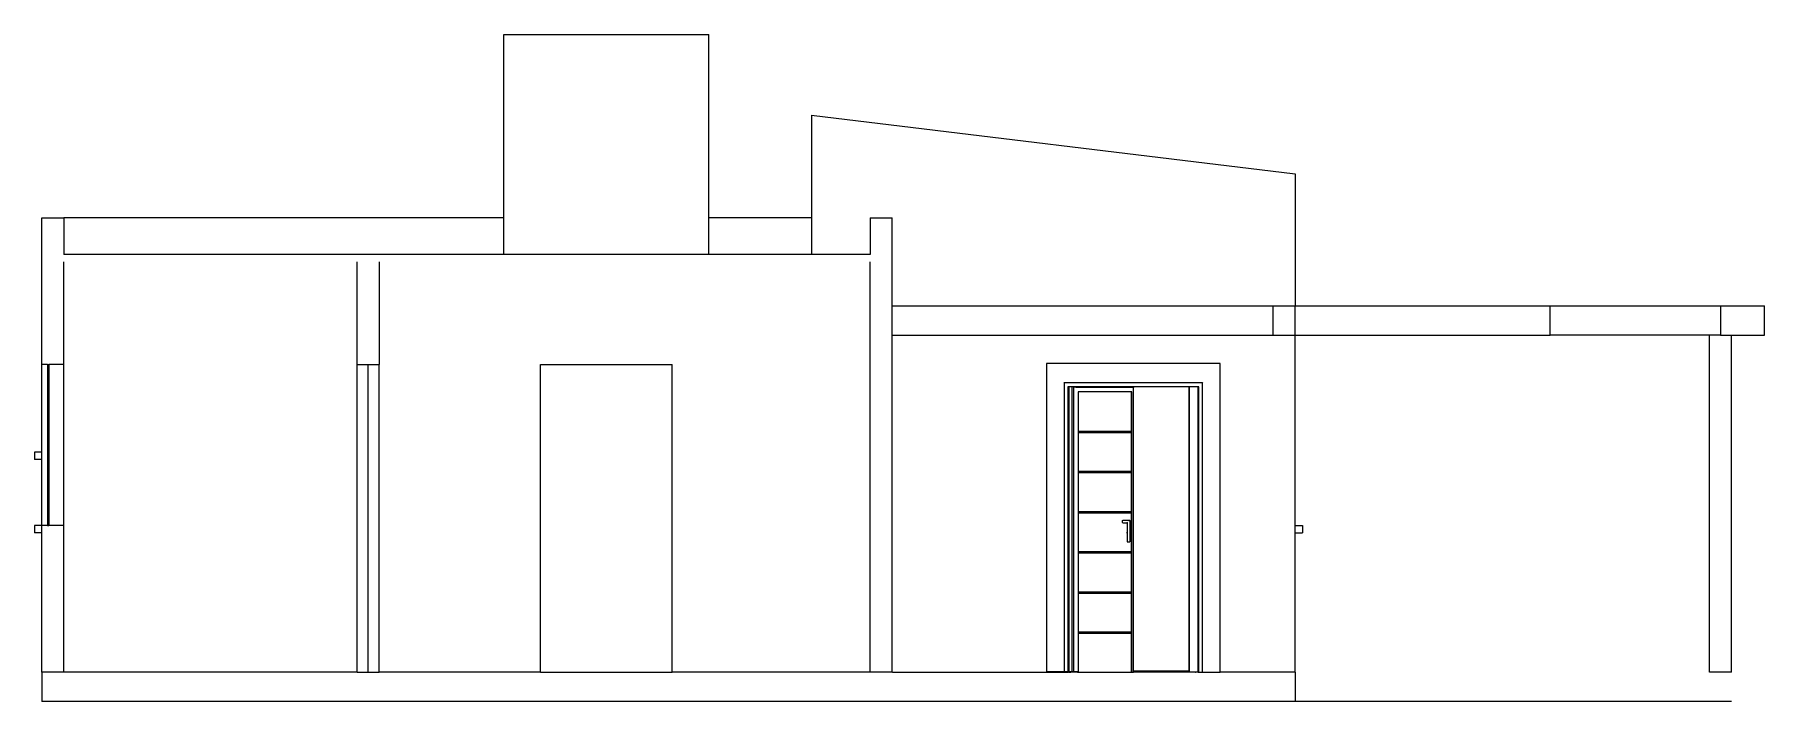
# Model space of a CAD drawing. Header units: centimetres. Extents: x -590 to 590, y -228 to 228.
import ezdxf

# ---------------------------------------------------------------- set-up
doc = ezdxf.new("R2010")
doc.units = ezdxf.units.CM
doc.layers.add('SectionCutEdges', color=7, linetype='Continuous')

msp = doc.modelspace()

# ---------------------------------------------------------------- linework, layer by layer
for p, q in [((-270, 227.5), (-130, 227.5)), ((-270, 102.5), (-270, 227.5)), ((-130, 102.5), (-130, 227.5)), ((-60, 172.5), (270, 132.5)), ((-60, 172.5), (-60, 102.5)), ((270, 132.5), (270, 42.5)), ((-270, 102.5), (-570, 102.5)), ((-270, 77.5), (-270, 102.5)), ((-60, 102.5), (-130, 102.5)), ((-130, 77.5), (-130, 102.5)), ((-60, 102.5), (-60, 77.5)), ((255, 22.5), (255, 42.5)), ((270, 22.5), (270, 42.5)), ((443.8, 42.5), (560, 42.5)), ((560, 42.5), (590, 42.5)), ((560, 42.5), (560, 22.5)), ((590, 22.5), (590, 42.5)), ((270, -107.5), (270, 22.5)), ((552.5, 22.5), (443.8, 22.5)), ((552.5, -207.5), (552.5, 22.5)), ((560, 22.5), (552.5, 22.5)), ((560, 22.5), (567.5, 22.5)), ((567.5, -207.5), (567.5, 22.5)), ((567.5, 22.5), (590, 22.5)), ((-581.3, 2.5), (-585, 2.5)), ((-581.3, 2.5), (-580.3, 2.5)), ((-581.3, 2.5), (-581.3, -107.5)), ((-580.3, 2.5), (-580.3, -107.5)), ((-570, 2.5), (-580.3, 2.5)), ((-370, 2.5), (-362.5, 2.5)), ((-355, -207.5), (-355, 2.5)), ((-245, 2.5), (-155, 2.5)), ((-245, -207.5), (-245, 2.5)), ((-155, -207.5), (-155, 2.5)), ((100.3, 3), (100.3, -207)), ((218.7, 3), (100.3, 3)), ((218.7, -207.5), (218.7, 3)), ((112.4, -10.2), (112.1, -9.8)), ((206.6, -10.2), (112.4, -10.2)), ((112.4, -10.2), (112.4, -207)), ((206.6, -10.2), (206.9, -9.8)), ((206.6, -207.5), (206.6, -10.2)), ((114.8, -12.8), (114.8, -207)), ((117.6, -12.8), (114.8, -12.8)), ((115.4, -12.8), (115.4, -207)), ((117.6, -12.8), (117.6, -207)), ((159.1, -12.8), (117.6, -12.8)), ((118.7, -13), (118.7, -207)), ((120.2, -13), (118.7, -13)), ((120.2, -13), (120.3, -13)), ((120.2, -13), (159.1, -13)), ((120.3, -13), (120.4, -13)), ((120.3, -13), (120.3, -13)), ((120.4, -13), (120.4, -13.1)), ((120.4, -13.1), (120.5, -13.1)), ((158.2, -16.2), (121.9, -16.2)), ((121.9, -16.2), (121.9, -43.1)), ((158.6, -16.2), (158.2, -16.2)), ((158.2, -43.1), (158.2, -16.2)), ((158.6, -207.5), (158.6, -16.2)), ((159.1, -13), (159.1, -12.8)), ((197.3, -12.8), (159.1, -12.8)), ((159.5, -13), (159.1, -13)), ((159.5, -13), (159.6, -13)), ((159.6, -13), (159.7, -13.1)), ((159.6, -13), (159.6, -13)), ((159.6, -13), (159.6, -13)), ((159.7, -13.1), (159.7, -13.2)), ((159.7, -13.1), (159.7, -13.1)), ((159.7, -13.1), (159.7, -13.1)), ((159.7, -13.2), (159.7, -13.3)), ((159.7, -13.2), (159.7, -13.2)), ((159.7, -13.3), (159.7, -13.3)), ((159.7, -206.8), (159.7, -13.3)), ((197.3, -12.8), (197.3, -206.8)), ((197.8, -12.8), (197.3, -12.8)), ((197.8, -207.5), (197.8, -12.8)), ((203.8, -12.8), (197.8, -12.8)), ((203.8, -207.5), (203.8, -12.8)), ((204.2, -12.8), (203.8, -12.8)), ((204.2, -207.5), (204.2, -12.8)), ((121.9, -43.1), (158, -43.1)), ((121.9, -43.1), (121.9, -44)), ((121.9, -44), (158, -44)), ((121.9, -44), (121.9, -70.5)), ((158, -43.1), (158, -44)), ((158, -43.1), (158.2, -43.1)), ((158, -44), (158.2, -44)), ((158.2, -44), (158.2, -43.1)), ((158.2, -70.5), (158.2, -44)), ((-590, -57.5), (-590, -62.5)), ((-585, -57.5), (-590, -57.5)), ((-585, -62.5), (-590, -62.5)), ((121.9, -70.5), (158, -70.5)), ((121.9, -70.5), (121.9, -71.4)), ((158, -70.5), (158, -71.4)), ((158, -70.5), (158.2, -70.5)), ((158.2, -71.4), (158.2, -70.5)), ((121.9, -71.4), (158, -71.4)), ((121.9, -71.4), (121.9, -97.9)), ((158, -71.4), (158.2, -71.4)), ((158.2, -97.9), (158.2, -71.4)), ((121.9, -97.9), (158, -97.9)), ((121.9, -97.9), (121.9, -98.8)), ((121.9, -98.8), (158, -98.8)), ((121.9, -98.8), (121.9, -125.3)), ((152.1, -104.3), (152.2, -104.1)), ((152.1, -104.5), (152.1, -104.3)), ((152.1, -104.8), (152.1, -104.5)), ((152.1, -105), (152.1, -104.8)), ((152.1, -105.2), (152.1, -105)), ((152.2, -105.4), (152.1, -105.2)), ((152.2, -104.1), (152.3, -104)), ((152.3, -105.6), (152.2, -105.4)), ((152.3, -104), (152.4, -103.9)), ((152.4, -105.6), (152.3, -105.6)), ((152.4, -103.9), (152.5, -103.8)), ((152.4, -105.6), (152.5, -105.7)), ((152.5, -103.8), (157, -103.8)), ((152.5, -105.7), (155.4, -105.7)), ((155.4, -105.4), (155.5, -105.2)), ((155.4, -105.6), (155.4, -105.4)), ((155.4, -105.6), (155.4, -105.7)), ((155.4, -105.7), (155.4, -118.5)), ((156.3, -104.3), (156.5, -104.1)), ((156.5, -104.1), (156.7, -104)), ((156.7, -104), (156.9, -103.9)), ((156.9, -103.9), (157, -103.8)), ((157, -103.8), (157, -103.9)), ((157, -103.9), (157.1, -104)), ((157.1, -104), (157.1, -118.5)), ((158, -97.9), (158.2, -97.9)), ((158, -97.9), (158, -98.8)), ((158, -98.8), (158.2, -98.8)), ((158.2, -98.8), (158.2, -97.9)), ((158.2, -125.3), (158.2, -98.8)), ((-590, -107.5), (-590, -112.5)), ((-585, -107.5), (-590, -107.5)), ((-585, -112.5), (-590, -112.5)), ((-581.3, -107.5), (-585, -107.5)), ((-581.3, -107.5), (-580.3, -107.5)), ((-570, -107.5), (-580.3, -107.5)), ((154.9, -112.2), (155.4, -112.2)), ((157.1, -112.2), (157.1, -112.2)), ((270, -107.5), (275, -107.5)), ((270, -112.5), (270, -107.5)), ((270, -112.5), (275, -112.5)), ((270, -207.5), (270, -112.5)), ((275, -107.5), (275, -112.5)), ((121.9, -125.3), (158, -125.3)), ((121.9, -125.3), (121.9, -126.2)), ((121.9, -126.2), (158, -126.2)), ((121.9, -126.2), (121.9, -152.7)), ((155.4, -118.5), (157.1, -118.5)), ((158, -125.3), (158, -126.2)), ((158, -125.3), (158.2, -125.3)), ((158, -126.2), (158.2, -126.2)), ((158.2, -126.2), (158.2, -125.3)), ((158.2, -152.7), (158.2, -126.2)), ((121.9, -152.7), (158, -152.7)), ((121.9, -152.7), (121.9, -153.6)), ((158, -153.6), (158, -152.7)), ((158, -152.7), (158.2, -152.7)), ((158.2, -153.6), (158.2, -152.7)), ((121.9, -153.6), (158, -153.6)), ((121.9, -153.6), (121.9, -180.1)), ((158, -153.6), (158.2, -153.6)), ((158.2, -180.1), (158.2, -153.6)), ((121.9, -180.1), (158, -180.1)), ((121.9, -180.1), (121.9, -181)), ((121.9, -181), (158, -181)), ((121.9, -181), (121.9, -207)), ((158, -180.1), (158.2, -180.1)), ((158, -180.1), (158, -181)), ((158, -181), (158.2, -181)), ((158.2, -181), (158.2, -180.1)), ((158.2, -207.5), (158.2, -181)), ((100.3, -207), (105, -207)), ((105, -207.5), (105, -207)), ((105, -207), (112.4, -207)), ((112.4, -207), (114.8, -207)), ((114.8, -207), (115, -207)), ((115, -207.5), (115, -207)), ((115, -207), (115.6, -207)), ((115.6, -207), (115.6, -207.5)), ((115.6, -207), (116.8, -207)), ((116.8, -207.5), (116.8, -207)), ((116.8, -207), (116.8, -207.5)), ((116.8, -207), (116.8, -207)), ((116.8, -207), (117.6, -207)), ((116.8, -207), (116.8, -207.5)), ((117.6, -207), (118.7, -207)), ((118.7, -207), (121.4, -207)), ((121.4, -207), (121.4, -207.5)), ((121.4, -207), (121.9, -207)), ((197.3, -206.8), (159.7, -206.8)), ((159.7, -207.5), (159.7, -206.8)), ((197.3, -206.8), (197.3, -207.5)), ((202, -207.5), (202.1, -207.5)), ((567.5, -207.5), (552.5, -207.5))]:
    msp.add_line(p, q)
at = {"layer": 'SectionCutEdges'}
for p, q in [((-585, 102.5), (-570, 102.5)), ((-585, 2.5), (-585, 102.5)), ((-570, 102.5), (-570, 77.5)), ((-20, 102.5), (-20, 77.5)), ((-20, 102.5), (-5, 102.5)), ((-5, 42.5), (-5, 102.5)), ((-270, 77.5), (-570, 77.5)), ((-570, 2.5), (-570, 72.5)), ((-370, 2.5), (-370, 72.5)), ((-355, 72.5), (-355, 2.5)), ((-130, 77.5), (-270, 77.5)), ((-60, 77.5), (-130, 77.5)), ((-20, 77.5), (-60, 77.5)), ((-20, -207.5), (-20, 72.5)), ((-5, 42.5), (255, 42.5)), ((-5, 22.5), (-5, 42.5)), ((255, 42.5), (270, 42.5)), ((270, 42.5), (443.8, 42.5)), ((443.8, 22.5), (443.8, 42.5)), ((-5, -207.5), (-5, 22.5)), ((-5, 22.5), (255, 22.5)), ((255, 22.5), (270, 22.5)), ((270, 22.5), (443.8, 22.5)), ((-585, -57.5), (-585, 2.5)), ((-570, -107.5), (-570, 2.5)), ((-370, -207.5), (-370, 2.5)), ((-362.5, 2.5), (-355, 2.5)), ((-362.5, -207.5), (-362.5, 2.5)), ((-585, -62.5), (-585, -57.5)), ((-585, -107.5), (-585, -62.5)), ((-585, -112.5), (-585, -107.5)), ((-585, -207.5), (-585, -112.5)), ((-570, -207.5), (-570, -107.5)), ((-585, -207.5), (-585, -227.5)), ((-570, -207.5), (-585, -207.5)), ((-370, -207.5), (-570, -207.5)), ((-370, -207.5), (-362.5, -207.5)), ((-362.5, -207.5), (-355, -207.5)), ((-245, -207.5), (-355, -207.5)), ((-245, -207.5), (-155, -207.5)), ((-20, -207.5), (-155, -207.5)), ((-5, -207.5), (-20, -207.5)), ((-4.8, -207.5), (-5, -207.5)), ((-4.8, -207.5), (14.1, -207.5)), ((14.1, -207.5), (105, -207.5)), ((105, -207.5), (115, -207.5)), ((115.6, -207.5), (115, -207.5)), ((115.6, -207.5), (116.8, -207.5)), ((116.8, -207.5), (116.8, -207.5)), ((121.4, -207.5), (116.8, -207.5)), ((121.4, -207.5), (158.2, -207.5)), ((158.2, -207.5), (158.6, -207.5)), ((158.6, -207.5), (159.7, -207.5)), ((197.3, -207.5), (159.7, -207.5)), ((197.8, -207.5), (197.3, -207.5)), ((203.8, -207.5), (197.8, -207.5)), ((203.8, -207.5), (204.2, -207.5)), ((204.2, -207.5), (206.6, -207.5)), ((206.6, -207.5), (218.7, -207.5)), ((270, -207.5), (218.7, -207.5)), ((270, -207.5), (270, -227.5)), ((270, -227.5), (-585, -227.5)), ((567.5, -227.5), (270, -227.5))]:
    msp.add_line(p, q, dxfattribs=at)

doc.saveas('drawing.dxf')
